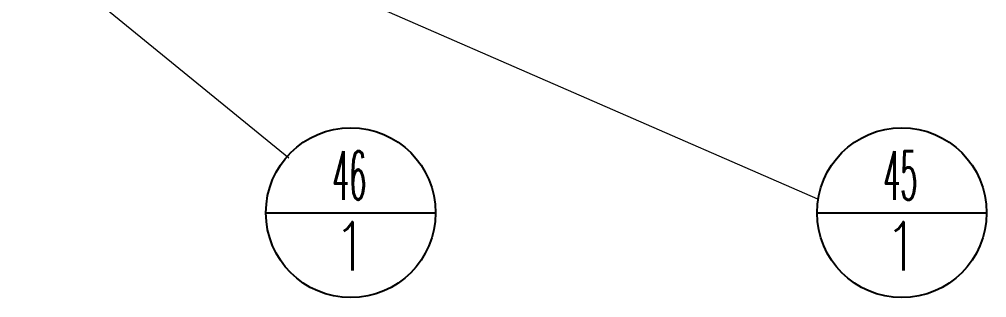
# Model space of a CAD drawing. Header units: millimetres. Extents: x 348 to 7549, y -2121 to -1262.
# Drawn here: x 1096.4 to 1166.2, y -1554.1 to -1534 of the extents above; entities that cross this region are included whole.
import ezdxf
from ezdxf.enums import TextEntityAlignment as Align

# ---------------------------------------------------------------- set-up
doc = ezdxf.new("R2010")
doc.units = ezdxf.units.MM
doc.header["$LTSCALE"] = 46.255
doc.layers.get('0').update_dxf_attribs({"linetype": 'CONTINUOUS'})
doc.layers.add('dim', color=82, linetype='CONTINUOUS', lineweight=9)
doc.styles.add('ROMANC', font='romanc.shx', dxfattribs={"bigfont": 'gbcbig.shx'})
doc.styles.get("Standard").update_dxf_attribs({"font": 'txt', "width": 0.85, "bigfont": 'gbcbig.shx'})
doc.dimstyles.new('YanXiu', dxfattribs={"dimtxt": 2.5, "dimasz": 2.2, "dimexe": 0.66, "dimexo": 0.66, "dimgap": 0.66, "dimtad": 0, "dimtoh": 1, "dimdsep": 46, "dimtxsty": 'ROMANC', "dimcen": 0, "dimclrd": 256, "dimclre": 131, "dimclrt": 42, "dimazin": 2, "dimtfac": 1, "dimtofl": 0, "dimtmove": 0, "dimatfit": 3, "dimfxl": 1, "dimlwd": 5, "dimlwe": 5, "dimarcsym": 0})

msp = doc.modelspace()

# ---------------------------------------------------------------- linework, layer by layer
at = {"color": 2, "linetype": 'Continuous'}
for p, q in [((1114.19344, -1547.9644), (1126.43974, -1547.9644)), ((1153.97684, -1547.9644), (1166.22314, -1547.9644))]:
    msp.add_line(p, q, dxfattribs=at)
for centre in [(1120.31659, -1547.9644), (1160.09999, -1547.9644)]:
    msp.add_circle(centre, 6.12315, dxfattribs=at)

# ---------------------------------------------------------------- texts
for s, height, width, p, p2 in [('46', 3.498943, 0.42, (1118.98718, -1547.02588), (1121.43644, -1547.02588)), ('45', 3.498943, 0.42, (1158.77057, -1547.02588), (1161.21983, -1547.02588)), ('1', 3.49894, 2.1, (1119.08741, -1552.13761), (1121.53667, -1552.13761)), ('1', 3.49894, 2.1, (1158.8708, -1552.13761), (1161.32006, -1552.13761))]:
    msp.add_text(s, height=height, dxfattribs=dict(at, width=width)).set_placement(p, p2, align=Align.FIT)

# ---------------------------------------------------------------- leaders
at = {"layer": 'dim'}
for points in [[(1101.50904, -1524.09001), (1154.00635, -1546.95794)], [(1096.39388, -1528.14987), (1115.8567, -1544.00962)]]:
    msp.add_leader(points, dimstyle='YanXiu', override={"dimasz": 2, "dimgap": 0.66, "dimtad": 0}, dxfattribs=at)

doc.saveas('drawing.dxf')
